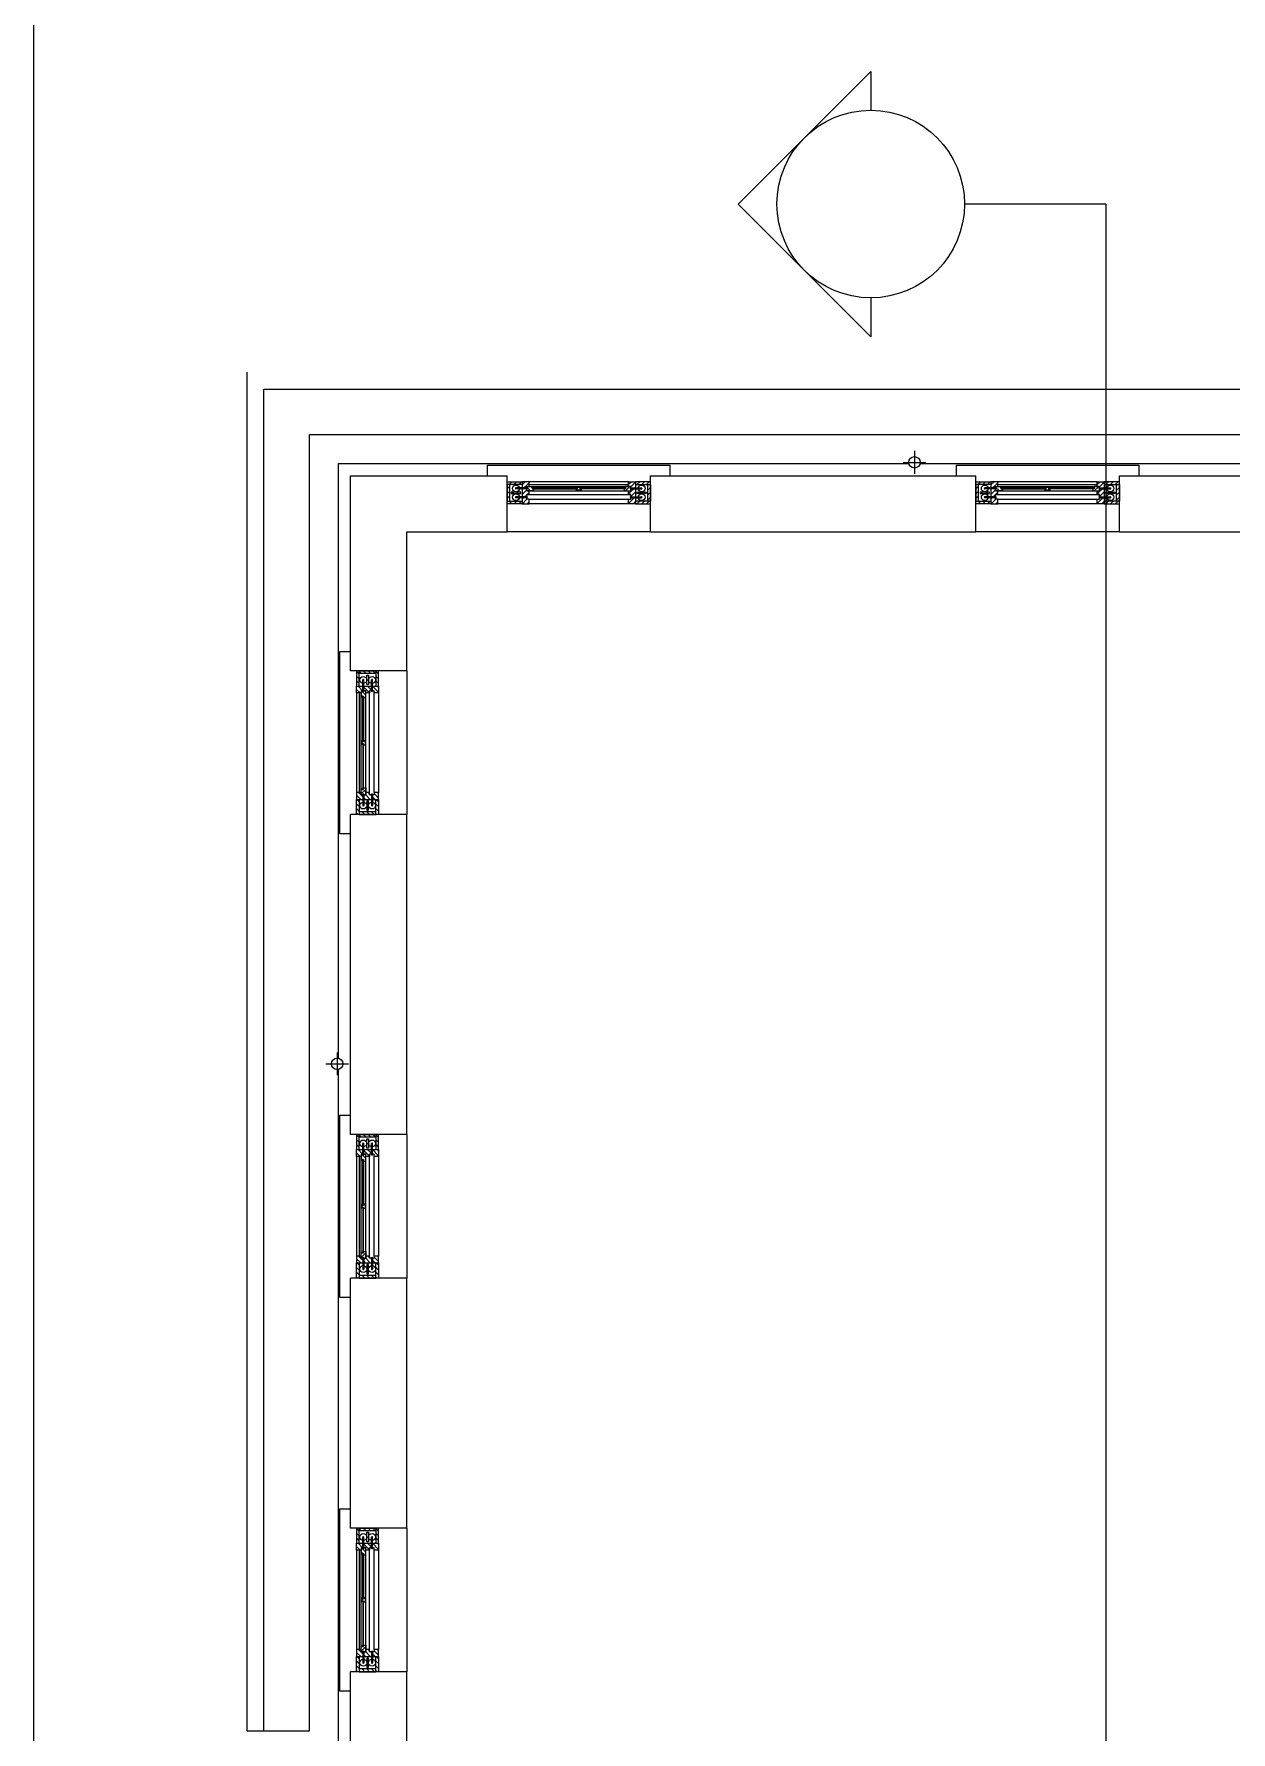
# Model space of a CAD drawing. Extents: x 257532 to 291172, y -129942 to -106182.
# Drawn here: x 283295 to 284772, y -111107 to -109012 of the extents above; entities that cross this region are included whole.
import ezdxf

# ---------------------------------------------------------------- set-up
doc = ezdxf.new("R2010")
doc.units = 0
doc.header["$LTSCALE"] = 50
doc.header["$MEASUREMENT"] = 0
doc.layers.get('0').update_dxf_attribs({"linetype": 'CONTINUOUS'})
doc.layers.add('h', color=5, linetype='CONTINUOUS')
pattern_1 = [(135, (250566.7734, -284646.44), (-3.928862, -3.928862), [])]
pattern_2 = [(135, (250566.7734, -285293.94), (-3.928862, -3.928862), [])]
pattern_3 = [(135, (250566.7734, -285280.19), (-3.928862, -3.928862), [])]
pattern_4 = [(45, (247684.7005, -242910.6965), (-3.928862, 3.928862), [])]
pattern_5 = [(45, (247698.4505, -242910.6965), (-3.928862, 3.928862), [])]
pattern_6 = [(45, (248455.9505, -242910.6965), (-3.928862, 3.928862), [])]
pattern_7 = [(45, (248469.7005, -242910.6965), (-3.928862, 3.928862), [])]
pattern_8 = [(135, (250566.7734, -283883.94), (-3.928862, -3.928862), [])]
pattern_9 = [(135, (250566.7734, -283870.19), (-3.928862, -3.928862), [])]
pattern_10 = [(135, (250566.7734, -284632.69), (-3.928862, -3.928862), [])]

# ---------------------------------------------------------------- blocks, each defined once
blk = doc.blocks.new('aera')
at = {"layer": 'h'}
h = blk.add_hatch(dxfattribs=at)
h.set_pattern_fill('ANSI31', color=256, scale=1.75, angle=360, style=0)
h.set_pattern_definition([(45, (247684.7005, -242914.7733), (-3.928862, 3.928862), [])])
h.paths.add_polyline_path([(269487.4, -261558.8), (269487.4, -261563.3), (269462.4, -261563.3), (269462.4, -261558.8)])
h = blk.add_hatch(dxfattribs=at)
h.set_pattern_fill('ANSI31', color=256, scale=1.75, angle=360, style=0)
h.set_pattern_definition(pattern_4)
h.paths.add_polyline_path([(269466.9, -261563.3), (269462.4, -261563.3), (269462.4, -261590.5), (269466.9, -261590.5)])
h = blk.add_hatch(dxfattribs=at)
h.set_pattern_fill('ANSI31', color=256, scale=1.75, angle=360, style=0)
h.set_pattern_definition([(45, (302904.182, -277986.8), (-3.92886205, 3.92886205), [])])
h.paths.add_polyline_path([(269494.9, -261566.5), (269498.6, -261566.5), (269498.6, -261558.8), (269494.9, -261558.8), (269487.4, -261558.8), (269487.4, -261595), (269498.6, -261595), (269498.6, -261587.5), (269494.9, -261587.5), (269494.9, -261580), (269498.6, -261580), (269498.6, -261574), (269494.9, -261574)])
h = blk.add_hatch(dxfattribs=at)
h.set_pattern_fill('ANSI31', color=256, scale=1.75, angle=270, style=0)
h.set_pattern_definition([(315, (287852.671, -239312.3856), (3.928862, 3.928862), [])])
h.paths.add_polyline_path([(269503.9, -261570.3), (269506.1, -261570.3), (269506.1, -261574), (269494.9, -261574), (269494.9, -261566.5), (269503.9, -261566.5), (269503.9, -261568.3), (269503.9, -261569)])
h = blk.add_hatch(dxfattribs=at)
h.set_pattern_fill('ANSI31', color=256, scale=1.75, angle=360, style=0)
h.set_pattern_definition([(225, (261998.604, -277717.9024), (3.928862, -3.928862), [])])
h.paths.add_polyline_path([(269578.2, -261567.8), (269582.7, -261567.8), (269584.2, -261568.4), (269584.2, -261569), (269582.5, -261569), (269582.5, -261570.3), (269584.2, -261570.3), (269584.2, -261572.8), (269576.7, -261572.8), (269576.7, -261570.3), (269578.5, -261570.3), (269578.5, -261569), (269576.7, -261569), (269576.7, -261568.4)])
h = blk.add_hatch(dxfattribs=at)
h.set_pattern_fill('ANSI31', color=256, scale=1.75, angle=270, style=0)
h.set_pattern_definition([(225, (251308.2963, -239312.3856), (-3.928862, 3.928862), [])])
h.paths.add_polyline_path([(269657.1, -261570.3), (269654.9, -261570.3), (269654.9, -261574), (269666.1, -261574), (269666.1, -261566.5), (269657.1, -261566.5), (269657.1, -261568.3), (269657.1, -261569)])
h = blk.add_hatch(dxfattribs=at)
h.set_pattern_fill('ANSI31', color=256, scale=1.75, angle=360, style=0)
h.set_pattern_definition([(45, (302850.432, -277986.8), (-3.92886205, 3.92886205), [])])
h.paths.add_polyline_path([(269666.1, -261566.5), (269662.4, -261566.5), (269662.4, -261558.8), (269666.1, -261558.8), (269673.6, -261558.8), (269673.6, -261595), (269662.4, -261595), (269662.4, -261587.5), (269666.1, -261587.5), (269666.1, -261580), (269662.4, -261580), (269662.4, -261574), (269666.1, -261574)])
h = blk.add_hatch(dxfattribs=at)
h.set_pattern_fill('ANSI31', color=256, scale=1.75, angle=360, style=0)
h.set_pattern_definition([(45, (247698.4505, -242914.7733), (-3.928862, 3.928862), [])])
h.paths.add_polyline_path([(269673.6, -261558.8), (269673.6, -261563.3), (269698.6, -261563.3), (269698.6, -261558.8)])
h = blk.add_hatch(dxfattribs=at)
h.set_pattern_fill('ANSI31', color=256, scale=1.75, angle=360, style=0)
h.set_pattern_definition(pattern_5)
h.paths.add_polyline_path([(269694.1, -261563.3), (269698.6, -261563.3), (269698.6, -261590.5), (269694.1, -261590.5)])
h = blk.add_hatch(dxfattribs=at)
h.set_pattern_fill('ANSI31', color=256, scale=1.75, angle=360, style=0)
h.set_pattern_definition([(45, (248455.9505, -242914.7733), (-3.928862, 3.928862), [])])
h.paths.add_polyline_path([(270258.6, -261558.8), (270258.6, -261563.3), (270233.6, -261563.3), (270233.6, -261558.8)])
h = blk.add_hatch(dxfattribs=at)
h.set_pattern_fill('ANSI31', color=256, scale=1.75, angle=360, style=0)
h.set_pattern_definition(pattern_6)
h.paths.add_polyline_path([(270238.1, -261563.3), (270233.6, -261563.3), (270233.6, -261590.5), (270238.1, -261590.5)])
h = blk.add_hatch(dxfattribs=at)
h.set_pattern_fill('ANSI31', color=256, scale=1.75, angle=360, style=0)
h.set_pattern_definition([(45, (303675.432, -277986.8), (-3.92886205, 3.92886205), [])])
h.paths.add_polyline_path([(270266.1, -261566.5), (270269.9, -261566.5), (270269.9, -261558.8), (270266.1, -261558.8), (270258.6, -261558.8), (270258.6, -261595), (270269.9, -261595), (270269.9, -261587.5), (270266.1, -261587.5), (270266.1, -261580), (270269.9, -261580), (270269.9, -261574), (270266.1, -261574)])
h = blk.add_hatch(dxfattribs=at)
h.set_pattern_fill('ANSI31', color=256, scale=1.75, angle=270, style=0)
h.set_pattern_definition([(315, (288623.921, -239312.3856), (3.928862, 3.928862), [])])
h.paths.add_polyline_path([(270275.1, -261570.3), (270277.4, -261570.3), (270277.4, -261574), (270266.1, -261574), (270266.1, -261566.5), (270275.1, -261566.5), (270275.1, -261568.3), (270275.1, -261569)])
h = blk.add_hatch(dxfattribs=at)
h.set_pattern_fill('ANSI31', color=256, scale=1.75, angle=360, style=0)
h.set_pattern_definition([(225, (262769.854, -277717.9024), (3.928862, -3.928862), [])])
h.paths.add_polyline_path([(270349.5, -261567.8), (270354, -261567.8), (270355.5, -261568.4), (270355.5, -261569), (270353.7, -261569), (270353.7, -261570.3), (270355.5, -261570.3), (270355.5, -261572.8), (270348, -261572.8), (270348, -261570.3), (270349.7, -261570.3), (270349.7, -261569), (270348, -261569), (270348, -261568.4)])
h = blk.add_hatch(dxfattribs=at)
h.set_pattern_fill('ANSI31', color=256, scale=1.75, angle=270, style=0)
h.set_pattern_definition([(225, (252079.5463, -239312.3856), (-3.928862, 3.928862), [])])
h.paths.add_polyline_path([(270428.4, -261570.3), (270426.1, -261570.3), (270426.1, -261574), (270437.4, -261574), (270437.4, -261566.5), (270428.4, -261566.5), (270428.4, -261568.3), (270428.4, -261569)])
h = blk.add_hatch(dxfattribs=at)
h.set_pattern_fill('ANSI31', color=256, scale=1.75, angle=360, style=0)
h.set_pattern_definition([(45, (303621.682, -277986.8), (-3.92886205, 3.92886205), [])])
h.paths.add_polyline_path([(270437.4, -261566.5), (270433.6, -261566.5), (270433.6, -261558.8), (270437.4, -261558.8), (270444.9, -261558.8), (270444.9, -261595), (270433.6, -261595), (270433.6, -261587.5), (270437.4, -261587.5), (270437.4, -261580), (270433.6, -261580), (270433.6, -261574), (270437.4, -261574)])
h = blk.add_hatch(dxfattribs=at)
h.set_pattern_fill('ANSI31', color=256, scale=1.75, angle=360, style=0)
h.set_pattern_definition([(45, (248469.7005, -242914.7733), (-3.928862, 3.928862), [])])
h.paths.add_polyline_path([(270444.9, -261558.8), (270444.9, -261563.3), (270469.9, -261563.3), (270469.9, -261558.8)])
h = blk.add_hatch(dxfattribs=at)
h.set_pattern_fill('ANSI31', color=256, scale=1.75, angle=360, style=0)
h.set_pattern_definition(pattern_7)
h.paths.add_polyline_path([(270465.4, -261563.3), (270469.9, -261563.3), (270469.9, -261590.5), (270465.4, -261590.5)])
h = blk.add_hatch(dxfattribs=at)
h.set_pattern_fill('ANSI31', color=256, scale=1.75, angle=360, style=0)
h.set_pattern_definition([(45, (247684.7005, -242946.5233), (-3.928862, 3.928862), [])])
h.paths.add_polyline_path([(269487.4, -261590.5), (269487.4, -261595), (269462.4, -261595), (269462.4, -261590.5)])
h = blk.add_hatch(dxfattribs=at)
h.set_pattern_fill('ANSI31', color=256, scale=1.75, angle=360, style=0)
h.set_pattern_definition(pattern_4)
h.paths.add_polyline_path([(269469.4, -261575.8), (269469.4, -261578.3), (269484.9, -261578.3), (269484.9, -261575.8)])
h = blk.add_hatch(dxfattribs=at)
h.set_pattern_fill('ANSI31', color=256, scale=1.75, angle=360, style=0)
h.set_pattern_definition([(45, (247698.4505, -242946.5233), (-3.928862, 3.928862), [])])
h.paths.add_polyline_path([(269673.6, -261590.5), (269673.6, -261595), (269698.6, -261595), (269698.6, -261590.5)])
h = blk.add_hatch(dxfattribs=at)
h.set_pattern_fill('ANSI31', color=256, scale=1.75, angle=360, style=0)
h.set_pattern_definition(pattern_5)
h.paths.add_polyline_path([(269691.6, -261575.8), (269691.6, -261578.3), (269676.1, -261578.3), (269676.1, -261575.8)])
h = blk.add_hatch(dxfattribs=at)
h.set_pattern_fill('ANSI31', color=256, scale=1.75, angle=360, style=0)
h.set_pattern_definition([(45, (248455.9505, -242946.5233), (-3.928862, 3.928862), [])])
h.paths.add_polyline_path([(270258.6, -261590.5), (270258.6, -261595), (270233.6, -261595), (270233.6, -261590.5)])
h = blk.add_hatch(dxfattribs=at)
h.set_pattern_fill('ANSI31', color=256, scale=1.75, angle=360, style=0)
h.set_pattern_definition(pattern_6)
h.paths.add_polyline_path([(270240.6, -261575.8), (270240.6, -261578.3), (270256.1, -261578.3), (270256.1, -261575.8)])
h = blk.add_hatch(dxfattribs=at)
h.set_pattern_fill('ANSI31', color=256, scale=1.75, angle=360, style=0)
h.set_pattern_definition([(45, (248469.7005, -242946.5233), (-3.928862, 3.928862), [])])
h.paths.add_polyline_path([(270444.9, -261590.5), (270444.9, -261595), (270469.9, -261595), (270469.9, -261590.5)])
h = blk.add_hatch(dxfattribs=at)
h.set_pattern_fill('ANSI31', color=256, scale=1.75, angle=360, style=0)
h.set_pattern_definition(pattern_7)
h.paths.add_polyline_path([(270462.9, -261575.8), (270462.9, -261578.3), (270447.4, -261578.3), (270447.4, -261575.8)])
h = blk.add_hatch(dxfattribs=at)
h.set_pattern_fill('ANSI31', color=256, scale=1.75, angle=450, style=0)
h.set_pattern_definition([(135, (250570.85, -283870.19), (-3.928862, -3.928862), [])])
h.paths.add_polyline_path([(269214.9, -261895), (269219.4, -261895), (269219.4, -261870), (269214.9, -261870)])
h = blk.add_hatch(dxfattribs=at)
h.set_pattern_fill('ANSI31', color=256, scale=1.75, angle=450, style=0)
h.set_pattern_definition(pattern_9)
h.paths.add_polyline_path([(269219.4, -261874.5), (269219.4, -261870), (269246.6, -261870), (269246.6, -261874.5)])
h = blk.add_hatch(dxfattribs=at)
h.set_pattern_fill('ANSI31', color=256, scale=1.75, angle=450, style=0)
h.set_pattern_definition(pattern_9)
h.paths.add_polyline_path([(269231.9, -261877), (269234.4, -261877), (269234.4, -261892.5), (269231.9, -261892.5)])
h = blk.add_hatch(dxfattribs=at)
h.set_pattern_fill('ANSI31', color=256, scale=1.75, angle=450, style=0)
h.set_pattern_definition([(135, (250602.6, -283870.19), (-3.928862, -3.928862), [])])
h.paths.add_polyline_path([(269246.6, -261895), (269251.1, -261895), (269251.1, -261870), (269246.6, -261870)])
h = blk.add_hatch(dxfattribs=at)
h.set_pattern_fill('ANSI31', color=256, scale=1.75, angle=450, style=0)
h.set_pattern_definition([(135, (285642.877, -228718.208), (-3.92886205, -3.92886205), [])])
h.paths.add_polyline_path([(269222.6, -261902.5), (269222.6, -261906.3), (269214.9, -261906.3), (269214.9, -261902.5), (269214.9, -261895), (269251.1, -261895), (269251.1, -261906.3), (269243.6, -261906.3), (269243.6, -261902.5), (269236.1, -261902.5), (269236.1, -261906.3), (269230.1, -261906.3), (269230.1, -261902.5)])
h = blk.add_hatch(dxfattribs=at)
h.set_pattern_fill('ANSI31', color=256, scale=1.75, angle=360, style=0)
h.set_pattern_definition([(315, (246968.4625, -280260.344), (-3.928862, -3.928862), [])])
h.paths.add_polyline_path([(269226.4, -261911.5), (269226.4, -261913.8), (269230.1, -261913.8), (269230.1, -261902.5), (269222.6, -261902.5), (269222.6, -261911.5), (269224.4, -261911.5), (269225.1, -261911.5)])
h = blk.add_hatch(dxfattribs=at)
h.set_pattern_fill('ANSI31', color=256, scale=1.75, angle=450, style=0)
h.set_pattern_definition([(315, (285373.9793, -269570.0365), (3.928862, 3.928862), [])])
h.paths.add_polyline_path([(269223.9, -261990.4), (269223.9, -261985.9), (269224.5, -261984.4), (269225.1, -261984.4), (269225.1, -261986.2), (269226.4, -261986.2), (269226.4, -261984.4), (269228.9, -261984.4), (269228.9, -261991.9), (269226.4, -261991.9), (269226.4, -261990.2), (269225.1, -261990.2), (269225.1, -261991.9), (269224.5, -261991.9)])
h = blk.add_hatch(dxfattribs=at)
h.set_pattern_fill('ANSI31', color=256, scale=1.75, angle=450, style=0)
h.set_pattern_definition([(135, (285642.877, -228664.458), (-3.92886205, -3.92886205), [])])
h.paths.add_polyline_path([(269222.6, -262073.8), (269222.6, -262070), (269214.9, -262070), (269214.9, -262073.8), (269214.9, -262081.3), (269251.1, -262081.3), (269251.1, -262070), (269243.6, -262070), (269243.6, -262073.8), (269236.1, -262073.8), (269236.1, -262070), (269230.1, -262070), (269230.1, -262073.8)])
h = blk.add_hatch(dxfattribs=at)
h.set_pattern_fill('ANSI31', color=256, scale=1.75, angle=360, style=0)
h.set_pattern_definition([(45, (246968.4625, -243715.9694), (-3.928862, 3.928862), [])])
h.paths.add_polyline_path([(269226.4, -262064.8), (269226.4, -262062.5), (269230.1, -262062.5), (269230.1, -262073.8), (269222.6, -262073.8), (269222.6, -262064.8), (269224.4, -262064.8), (269225.1, -262064.8)])
h = blk.add_hatch(dxfattribs=at)
h.set_pattern_fill('ANSI31', color=256, scale=1.75, angle=450, style=0)
h.set_pattern_definition([(135, (250570.85, -283883.94), (-3.928862, -3.928862), [])])
h.paths.add_polyline_path([(269214.9, -262081.3), (269219.4, -262081.3), (269219.4, -262106.3), (269214.9, -262106.3)])
h = blk.add_hatch(dxfattribs=at)
h.set_pattern_fill('ANSI31', color=256, scale=1.75, angle=450, style=0)
h.set_pattern_definition(pattern_8)
h.paths.add_polyline_path([(269219.4, -262101.8), (269219.4, -262106.3), (269246.6, -262106.3), (269246.6, -262101.8)])
h = blk.add_hatch(dxfattribs=at)
h.set_pattern_fill('ANSI31', color=256, scale=1.75, angle=450, style=0)
h.set_pattern_definition(pattern_8)
h.paths.add_polyline_path([(269231.9, -262099.3), (269234.4, -262099.3), (269234.4, -262083.8), (269231.9, -262083.8)])
h = blk.add_hatch(dxfattribs=at)
h.set_pattern_fill('ANSI31', color=256, scale=1.75, angle=450, style=0)
h.set_pattern_definition([(135, (250602.6, -283883.94), (-3.928862, -3.928862), [])])
h.paths.add_polyline_path([(269246.6, -262081.3), (269251.1, -262081.3), (269251.1, -262106.3), (269246.6, -262106.3)])
h = blk.add_hatch(dxfattribs=at)
h.set_pattern_fill('ANSI31', color=256, scale=1.75, angle=450, style=0)
h.set_pattern_definition([(135, (250570.85, -284632.69), (-3.928862, -3.928862), [])])
h.paths.add_polyline_path([(269214.9, -262657.5), (269219.4, -262657.5), (269219.4, -262632.5), (269214.9, -262632.5)])
h = blk.add_hatch(dxfattribs=at)
h.set_pattern_fill('ANSI31', color=256, scale=1.75, angle=450, style=0)
h.set_pattern_definition(pattern_10)
h.paths.add_polyline_path([(269219.4, -262637), (269219.4, -262632.5), (269246.6, -262632.5), (269246.6, -262637)])
h = blk.add_hatch(dxfattribs=at)
h.set_pattern_fill('ANSI31', color=256, scale=1.75, angle=450, style=0)
h.set_pattern_definition([(135, (250602.6, -284632.69), (-3.928862, -3.928862), [])])
h.paths.add_polyline_path([(269246.6, -262657.5), (269251.1, -262657.5), (269251.1, -262632.5), (269246.6, -262632.5)])
h = blk.add_hatch(dxfattribs=at)
h.set_pattern_fill('ANSI31', color=256, scale=1.75, angle=450, style=0)
h.set_pattern_definition([(135, (285642.877, -229480.708), (-3.92886205, -3.92886205), [])])
h.paths.add_polyline_path([(269222.6, -262665), (269222.6, -262668.8), (269214.9, -262668.8), (269214.9, -262665), (269214.9, -262657.5), (269251.1, -262657.5), (269251.1, -262668.8), (269243.6, -262668.8), (269243.6, -262665), (269236.1, -262665), (269236.1, -262668.8), (269230.1, -262668.8), (269230.1, -262665)])
h = blk.add_hatch(dxfattribs=at)
h.set_pattern_fill('ANSI31', color=256, scale=1.75, angle=450, style=0)
h.set_pattern_definition(pattern_10)
h.paths.add_polyline_path([(269231.9, -262639.5), (269234.4, -262639.5), (269234.4, -262655), (269231.9, -262655)])
h = blk.add_hatch(dxfattribs=at)
h.set_pattern_fill('ANSI31', color=256, scale=1.75, angle=360, style=0)
h.set_pattern_definition([(315, (246968.4625, -281022.844), (-3.928862, -3.928862), [])])
h.paths.add_polyline_path([(269226.4, -262674), (269226.4, -262676.3), (269230.1, -262676.3), (269230.1, -262665), (269222.6, -262665), (269222.6, -262674), (269224.4, -262674), (269225.1, -262674)])
h = blk.add_hatch(dxfattribs=at)
h.set_pattern_fill('ANSI31', color=256, scale=1.75, angle=450, style=0)
h.set_pattern_definition([(315, (285373.9793, -270332.5365), (3.928862, 3.928862), [])])
h.paths.add_polyline_path([(269223.9, -262752.9), (269223.9, -262748.4), (269224.5, -262746.9), (269225.1, -262746.9), (269225.1, -262748.7), (269226.4, -262748.7), (269226.4, -262746.9), (269228.9, -262746.9), (269228.9, -262754.4), (269226.4, -262754.4), (269226.4, -262752.7), (269225.1, -262752.7), (269225.1, -262754.4), (269224.5, -262754.4)])
h = blk.add_hatch(dxfattribs=at)
h.set_pattern_fill('ANSI31', color=256, scale=1.75, angle=450, style=0)
h.set_pattern_definition([(315, (285373.9793, -270332.5365), (3.928862, 3.928862), [])])
h.paths.add_polyline_path([(269223.9, -262752.9), (269223.9, -262748.4), (269224.5, -262746.9), (269225.1, -262746.9), (269225.1, -262748.7), (269226.4, -262748.7), (269226.4, -262746.9), (269228.9, -262746.9), (269228.9, -262754.4), (269226.4, -262754.4), (269226.4, -262752.7), (269225.1, -262752.7), (269225.1, -262754.4), (269224.5, -262754.4)])
h = blk.add_hatch(dxfattribs=at)
h.set_pattern_fill('ANSI31', color=256, scale=1.75, angle=360, style=0)
h.set_pattern_definition([(45, (246968.4625, -244478.4694), (-3.928862, 3.928862), [])])
h.paths.add_polyline_path([(269226.4, -262827.3), (269226.4, -262825), (269230.1, -262825), (269230.1, -262836.3), (269222.6, -262836.3), (269222.6, -262827.3), (269224.4, -262827.3), (269225.1, -262827.3)])
h = blk.add_hatch(dxfattribs=at)
h.set_pattern_fill('ANSI31', color=256, scale=1.75, angle=450, style=0)
h.set_pattern_definition([(135, (285642.877, -229426.958), (-3.92886205, -3.92886205), [])])
h.paths.add_polyline_path([(269222.6, -262836.3), (269222.6, -262832.5), (269214.9, -262832.5), (269214.9, -262836.3), (269214.9, -262843.8), (269251.1, -262843.8), (269251.1, -262832.5), (269243.6, -262832.5), (269243.6, -262836.3), (269236.1, -262836.3), (269236.1, -262832.5), (269230.1, -262832.5), (269230.1, -262836.3)])
h = blk.add_hatch(dxfattribs=at)
h.set_pattern_fill('ANSI31', color=256, scale=1.75, angle=450, style=0)
h.set_pattern_definition([(135, (250570.85, -284646.44), (-3.928862, -3.928862), [])])
h.paths.add_polyline_path([(269214.9, -262843.8), (269219.4, -262843.8), (269219.4, -262868.8), (269214.9, -262868.8)])
h = blk.add_hatch(dxfattribs=at)
h.set_pattern_fill('ANSI31', color=256, scale=1.75, angle=450, style=0)
h.set_pattern_definition(pattern_1)
h.paths.add_polyline_path([(269231.9, -262861.8), (269234.4, -262861.8), (269234.4, -262846.3), (269231.9, -262846.3)])
h = blk.add_hatch(dxfattribs=at)
h.set_pattern_fill('ANSI31', color=256, scale=1.75, angle=450, style=0)
h.set_pattern_definition([(135, (250602.6, -284646.44), (-3.928862, -3.928862), [])])
h.paths.add_polyline_path([(269246.6, -262843.8), (269251.1, -262843.8), (269251.1, -262868.8), (269246.6, -262868.8)])
h = blk.add_hatch(dxfattribs=at)
h.set_pattern_fill('ANSI31', color=256, scale=1.75, angle=450, style=0)
h.set_pattern_definition(pattern_1)
h.paths.add_polyline_path([(269219.4, -262864.3), (269219.4, -262868.8), (269246.6, -262868.8), (269246.6, -262864.3)])
h = blk.add_hatch(dxfattribs=at)
h.set_pattern_fill('ANSI31', color=256, scale=1.75, angle=450, style=0)
h.set_pattern_definition([(135, (250570.85, -285280.19), (-3.928862, -3.928862), [])])
h.paths.add_polyline_path([(269214.9, -263305), (269219.4, -263305), (269219.4, -263280), (269214.9, -263280)])
h = blk.add_hatch(dxfattribs=at)
h.set_pattern_fill('ANSI31', color=256, scale=1.75, angle=450, style=0)
h.set_pattern_definition([(135, (285642.877, -230128.208), (-3.92886205, -3.92886205), [])])
h.paths.add_polyline_path([(269222.6, -263312.5), (269222.6, -263316.3), (269214.9, -263316.3), (269214.9, -263312.5), (269214.9, -263305), (269251.1, -263305), (269251.1, -263316.3), (269243.6, -263316.3), (269243.6, -263312.5), (269236.1, -263312.5), (269236.1, -263316.3), (269230.1, -263316.3), (269230.1, -263312.5)])
h = blk.add_hatch(dxfattribs=at)
h.set_pattern_fill('ANSI31', color=256, scale=1.75, angle=450, style=0)
h.set_pattern_definition(pattern_3)
h.paths.add_polyline_path([(269219.4, -263284.5), (269219.4, -263280), (269246.6, -263280), (269246.6, -263284.5)])
h = blk.add_hatch(dxfattribs=at)
h.set_pattern_fill('ANSI31', color=256, scale=1.75, angle=450, style=0)
h.set_pattern_definition(pattern_3)
h.paths.add_polyline_path([(269231.9, -263287), (269234.4, -263287), (269234.4, -263302.5), (269231.9, -263302.5)])
h = blk.add_hatch(dxfattribs=at)
h.set_pattern_fill('ANSI31', color=256, scale=1.75, angle=450, style=0)
h.set_pattern_definition([(135, (250602.6, -285280.19), (-3.928862, -3.928862), [])])
h.paths.add_polyline_path([(269246.6, -263305), (269251.1, -263305), (269251.1, -263280), (269246.6, -263280)])
h = blk.add_hatch(dxfattribs=at)
h.set_pattern_fill('ANSI31', color=256, scale=1.75, angle=360, style=0)
h.set_pattern_definition([(315, (246968.4625, -281670.344), (-3.928862, -3.928862), [])])
h.paths.add_polyline_path([(269226.4, -263321.5), (269226.4, -263323.8), (269230.1, -263323.8), (269230.1, -263312.5), (269222.6, -263312.5), (269222.6, -263321.5), (269224.4, -263321.5), (269225.1, -263321.5)])
h = blk.add_hatch(dxfattribs=at)
h.set_pattern_fill('ANSI31', color=256, scale=1.75, angle=450, style=0)
h.set_pattern_definition([(315, (285373.9793, -270980.0365), (3.928862, 3.928862), [])])
h.paths.add_polyline_path([(269223.9, -263400.4), (269223.9, -263395.9), (269224.5, -263394.4), (269225.1, -263394.4), (269225.1, -263396.2), (269226.4, -263396.2), (269226.4, -263394.4), (269228.9, -263394.4), (269228.9, -263401.9), (269226.4, -263401.9), (269226.4, -263400.2), (269225.1, -263400.2), (269225.1, -263401.9), (269224.5, -263401.9)])
h = blk.add_hatch(dxfattribs=at)
h.set_pattern_fill('ANSI31', color=256, scale=1.75, angle=360, style=0)
h.set_pattern_definition([(45, (246968.4625, -245125.9694), (-3.928862, 3.928862), [])])
h.paths.add_polyline_path([(269226.4, -263474.8), (269226.4, -263472.5), (269230.1, -263472.5), (269230.1, -263483.8), (269222.6, -263483.8), (269222.6, -263474.8), (269224.4, -263474.8), (269225.1, -263474.8)])
h = blk.add_hatch(dxfattribs=at)
h.set_pattern_fill('ANSI31', color=256, scale=1.75, angle=450, style=0)
h.set_pattern_definition([(135, (285642.877, -230074.458), (-3.92886205, -3.92886205), [])])
h.paths.add_polyline_path([(269222.6, -263483.8), (269222.6, -263480), (269214.9, -263480), (269214.9, -263483.8), (269214.9, -263491.3), (269251.1, -263491.3), (269251.1, -263480), (269243.6, -263480), (269243.6, -263483.8), (269236.1, -263483.8), (269236.1, -263480), (269230.1, -263480), (269230.1, -263483.8)])
h = blk.add_hatch(dxfattribs=at)
h.set_pattern_fill('ANSI31', color=256, scale=1.75, angle=450, style=0)
h.set_pattern_definition([(135, (250570.85, -285293.94), (-3.928862, -3.928862), [])])
h.paths.add_polyline_path([(269214.9, -263491.3), (269219.4, -263491.3), (269219.4, -263516.3), (269214.9, -263516.3)])
h = blk.add_hatch(dxfattribs=at)
h.set_pattern_fill('ANSI31', color=256, scale=1.75, angle=450, style=0)
h.set_pattern_definition(pattern_2)
h.paths.add_polyline_path([(269231.9, -263509.3), (269234.4, -263509.3), (269234.4, -263493.8), (269231.9, -263493.8)])
h = blk.add_hatch(dxfattribs=at)
h.set_pattern_fill('ANSI31', color=256, scale=1.75, angle=450, style=0)
h.set_pattern_definition([(135, (250602.6, -285293.94), (-3.928862, -3.928862), [])])
h.paths.add_polyline_path([(269246.6, -263491.3), (269251.1, -263491.3), (269251.1, -263516.3), (269246.6, -263516.3)])
h = blk.add_hatch(dxfattribs=at)
h.set_pattern_fill('ANSI31', color=256, scale=1.75, angle=450, style=0)
h.set_pattern_definition(pattern_2)
h.paths.add_polyline_path([(269219.4, -263511.8), (269219.4, -263516.3), (269246.6, -263516.3), (269246.6, -263511.8)])
for p, q in [((269034.9, -263613.8), (269034.9, -261378.8)), ((269062.4, -263613.8), (269062.4, -261406.3)), ((269062.4, -261406.3), (274189.9, -261406.3)), ((269137.4, -263613.8), (269137.4, -261481.3)), ((269137.4, -261481.3), (274162.4, -261481.3)), ((270132.7, -261508.2), (270132.7, -261545.7)), ((270113.9, -261526.9), (270151.4, -261526.9)), ((269462.4, -261641.3), (269462.4, -261548.8)), ((269494.9, -261569), (269477.1, -261569)), ((269494.9, -261570.5), (269477.1, -261570.5)), ((269494.9, -261574), (269666.1, -261574)), ((269662.4, -261558.8), (269498.6, -261558.8)), ((269498.6, -261563.5), (269662.4, -261563.5)), ((269503.9, -261566.5), (269662.4, -261566.5)), ((269666.1, -261569), (269683.9, -261569)), ((269666.1, -261570.5), (269683.9, -261570.5)), ((269698.6, -261641.3), (269698.6, -261548.8)), ((270233.6, -261641.3), (270233.6, -261548.8)), ((270266.1, -261569), (270248.4, -261569)), ((270266.1, -261570.5), (270248.4, -261570.5)), ((270266.1, -261574), (270437.4, -261574)), ((270433.6, -261558.8), (270269.9, -261558.8)), ((270269.9, -261563.5), (270433.6, -261563.5)), ((270275.1, -261566.5), (270433.6, -261566.5)), ((270437.4, -261569), (270455.1, -261569)), ((270437.4, -261570.5), (270455.1, -261570.5)), ((270469.9, -261641.3), (270469.9, -261548.8)), ((269494.9, -261583.5), (269477.1, -261583.5)), ((269494.9, -261585), (269477.1, -261585)), ((269494.9, -261580), (269666.1, -261580)), ((269498.6, -261587.5), (269664.4, -261587.5)), ((269662.4, -261595), (269498.6, -261595)), ((269666.1, -261583.5), (269683.9, -261583.5)), ((269666.1, -261585), (269683.9, -261585)), ((269698.6, -261588.9), (269698.6, -261590.5)), ((270266.1, -261583.5), (270248.4, -261583.5)), ((270266.1, -261585), (270248.4, -261585)), ((270266.1, -261580), (270437.4, -261580)), ((270269.9, -261587.5), (270435.6, -261587.5)), ((270433.6, -261595), (270269.9, -261595)), ((270437.4, -261583.5), (270455.1, -261583.5)), ((270437.4, -261585), (270455.1, -261585)), ((270469.9, -261588.9), (270469.9, -261590.5)), ((269698.6, -261641.3), (269462.4, -261641.3)), ((270469.9, -261641.3), (270233.6, -261641.3)), ((269297.4, -261870), (269204.9, -261870)), ((269244.9, -261870), (269246.6, -261870)), ((269297.4, -261870), (269297.4, -262106.3)), ((269214.9, -261906.3), (269214.9, -262070)), ((269219.6, -262070), (269219.6, -261906.3)), ((269222.6, -262064.8), (269222.6, -261906.3)), ((269225.1, -261902.5), (269225.1, -261884.8)), ((269226.6, -261902.5), (269226.6, -261884.8)), ((269230.1, -262073.8), (269230.1, -261902.5)), ((269236.1, -262073.8), (269236.1, -261902.5)), ((269239.6, -261902.5), (269239.6, -261884.8)), ((269241.1, -261902.5), (269241.1, -261884.8)), ((269243.6, -262070), (269243.6, -261904.3)), ((269251.1, -261906.3), (269251.1, -262070)), ((269225.1, -262073.8), (269225.1, -262091.5)), ((269226.6, -262073.8), (269226.6, -262091.5)), ((269239.6, -262073.8), (269239.6, -262091.5)), ((269241.1, -262073.8), (269241.1, -262091.5)), ((269297.4, -262106.3), (269204.9, -262106.3)), ((269164.2, -262516.3), (269201.7, -262516.3)), ((269183, -262497.5), (269183, -262535)), ((269297.4, -262632.5), (269204.9, -262632.5)), ((269244.9, -262632.5), (269246.6, -262632.5)), ((269297.4, -262632.5), (269297.4, -262868.8)), ((269225.1, -262665), (269225.1, -262647.3)), ((269226.6, -262665), (269226.6, -262647.3)), ((269239.6, -262665), (269239.6, -262647.3)), ((269241.1, -262665), (269241.1, -262647.3)), ((269214.9, -262668.8), (269214.9, -262832.5)), ((269219.6, -262832.5), (269219.6, -262668.8)), ((269222.6, -262827.3), (269222.6, -262668.8)), ((269230.1, -262836.3), (269230.1, -262665)), ((269236.1, -262836.3), (269236.1, -262665)), ((269243.6, -262832.5), (269243.6, -262666.8)), ((269251.1, -262668.8), (269251.1, -262832.5)), ((269225.1, -262836.3), (269225.1, -262854)), ((269226.6, -262836.3), (269226.6, -262854)), ((269239.6, -262836.3), (269239.6, -262854)), ((269241.1, -262836.3), (269241.1, -262854)), ((269297.4, -262868.8), (269204.9, -262868.8)), ((269297.4, -263280), (269204.9, -263280)), ((269225.1, -263312.5), (269225.1, -263294.8)), ((269226.6, -263312.5), (269226.6, -263294.8)), ((269239.6, -263312.5), (269239.6, -263294.8)), ((269241.1, -263312.5), (269241.1, -263294.8)), ((269244.9, -263280), (269246.6, -263280)), ((269297.4, -263280), (269297.4, -263516.3)), ((269214.9, -263316.3), (269214.9, -263480)), ((269219.6, -263480), (269219.6, -263316.3)), ((269222.6, -263474.8), (269222.6, -263316.3)), ((269230.1, -263483.8), (269230.1, -263312.5)), ((269236.1, -263483.8), (269236.1, -263312.5)), ((269243.6, -263480), (269243.6, -263314.3)), ((269251.1, -263316.3), (269251.1, -263480)), ((269225.1, -263483.8), (269225.1, -263501.5)), ((269226.6, -263483.8), (269226.6, -263501.5)), ((269239.6, -263483.8), (269239.6, -263501.5)), ((269241.1, -263483.8), (269241.1, -263501.5)), ((269297.4, -263516.3), (269204.9, -263516.3)), ((269204.9, -263838.8), (269204.9, -263516.3)), ((269034.9, -263613.8), (269137.4, -263613.8))]:
    blk.add_line(p, q, dxfattribs=at)
for points in [[(269184.9, -262507.1), (269184.9, -261528.8), (270123.5, -261528.8)], [(269430.5, -261548.8), (269430.5, -261531.3), (269730.5, -261531.3), (269730.5, -261548.8)], [(270141.8, -261528.8), (272328.5, -261528.8)], [(270201.7, -261548.8), (270201.7, -261531.3), (270501.7, -261531.3), (270501.7, -261548.8)], [(269204.9, -261870), (269204.9, -261548.8), (269462.4, -261548.8)], [(269494.9, -261566.5), (269498.6, -261566.5), (269498.6, -261558.8), (269494.9, -261558.8), (269487.4, -261558.8), (269487.4, -261595), (269498.6, -261595), (269498.6, -261587.5), (269494.9, -261587.5), (269494.9, -261580), (269498.6, -261580), (269498.6, -261574), (269494.9, -261574), (269494.9, -261566.5)], [(269494.9, -261571.3), (269494.9, -261574)], [(269494.9, -261571.3), (269494.9, -261574)], [(269578.2, -261567.8), (269582.7, -261567.8), (269584.2, -261568.4), (269584.2, -261569), (269582.5, -261569), (269582.5, -261570.3), (269584.2, -261570.3), (269584.2, -261572.8), (269576.7, -261572.8), (269576.7, -261570.3), (269578.5, -261570.3), (269578.5, -261569), (269576.7, -261569), (269576.7, -261568.4), (269578.2, -261567.8)], [(269666.1, -261566.5), (269662.4, -261566.5), (269662.4, -261558.8), (269666.1, -261558.8), (269673.6, -261558.8), (269673.6, -261595), (269662.4, -261595), (269662.4, -261587.5), (269666.1, -261587.5), (269666.1, -261580), (269662.4, -261580), (269662.4, -261574), (269666.1, -261574), (269666.1, -261566.5)], [(269666.1, -261571.3), (269666.1, -261574)], [(269698.6, -261548.8), (270233.6, -261548.8)], [(270266.1, -261566.5), (270269.9, -261566.5), (270269.9, -261558.8), (270266.1, -261558.8), (270258.6, -261558.8), (270258.6, -261595), (270269.9, -261595), (270269.9, -261587.5), (270266.1, -261587.5), (270266.1, -261580), (270269.9, -261580), (270269.9, -261574), (270266.1, -261574), (270266.1, -261566.5)], [(270266.1, -261571.3), (270266.1, -261574)], [(270266.1, -261571.3), (270266.1, -261574)], [(270349.5, -261567.8), (270354, -261567.8), (270355.5, -261568.4), (270355.5, -261569), (270353.7, -261569), (270353.7, -261570.3), (270355.5, -261570.3), (270355.5, -261572.8), (270348, -261572.8), (270348, -261570.3), (270349.7, -261570.3), (270349.7, -261569), (270348, -261569), (270348, -261568.4), (270349.5, -261567.8)], [(270437.4, -261566.5), (270433.6, -261566.5), (270433.6, -261558.8), (270437.4, -261558.8), (270444.9, -261558.8), (270444.9, -261595), (270433.6, -261595), (270433.6, -261587.5), (270437.4, -261587.5), (270437.4, -261580), (270433.6, -261580), (270433.6, -261574), (270437.4, -261574), (270437.4, -261566.5)], [(270437.4, -261571.3), (270437.4, -261574)], [(270469.9, -261548.8), (271019.9, -261548.8)], [(269297.4, -261870), (269297.4, -261641.3), (269462.4, -261641.3)], [(269698.6, -261641.3), (270233.6, -261641.3)], [(270469.9, -261641.3), (271019.9, -261641.3)], [(269204.9, -262138.2), (269187.4, -262138.2), (269187.4, -261838.2), (269204.9, -261838.2)], [(269222.6, -261902.5), (269222.6, -261906.3), (269214.9, -261906.3), (269214.9, -261902.5), (269214.9, -261895), (269251.1, -261895), (269251.1, -261906.3), (269243.6, -261906.3), (269243.6, -261902.5), (269236.1, -261902.5), (269236.1, -261906.3), (269230.1, -261906.3), (269230.1, -261902.5), (269222.6, -261902.5)], [(269227.4, -261902.5), (269230.1, -261902.5)], [(269223.9, -261990.4), (269223.9, -261985.9), (269224.5, -261984.4), (269225.1, -261984.4), (269225.1, -261986.2), (269226.4, -261986.2), (269226.4, -261984.4), (269228.9, -261984.4), (269228.9, -261991.9), (269226.4, -261991.9), (269226.4, -261990.2), (269225.1, -261990.2), (269225.1, -261991.9), (269224.5, -261991.9), (269223.9, -261990.4)], [(269222.6, -262073.8), (269222.6, -262070), (269214.9, -262070), (269214.9, -262073.8), (269214.9, -262081.3), (269251.1, -262081.3), (269251.1, -262070), (269243.6, -262070), (269243.6, -262073.8), (269236.1, -262073.8), (269236.1, -262070), (269230.1, -262070), (269230.1, -262073.8), (269222.6, -262073.8)], [(269227.4, -262073.8), (269230.1, -262073.8)], [(269227.4, -262073.8), (269230.1, -262073.8)], [(269204.9, -262632.5), (269204.9, -262106.3)], [(269297.4, -262632.5), (269297.4, -262106.3)], [(269184.9, -263858.8), (269184.9, -262525.5)], [(269204.9, -262900.7), (269187.4, -262900.7), (269187.4, -262600.7), (269204.9, -262600.7)], [(269222.6, -262665), (269222.6, -262668.8), (269214.9, -262668.8), (269214.9, -262665), (269214.9, -262657.5), (269251.1, -262657.5), (269251.1, -262668.8), (269243.6, -262668.8), (269243.6, -262665), (269236.1, -262665), (269236.1, -262668.8), (269230.1, -262668.8), (269230.1, -262665), (269222.6, -262665)], [(269227.4, -262665), (269230.1, -262665)], [(269223.9, -262752.9), (269223.9, -262748.4), (269224.5, -262746.9), (269225.1, -262746.9), (269225.1, -262748.7), (269226.4, -262748.7), (269226.4, -262746.9), (269228.9, -262746.9), (269228.9, -262754.4), (269226.4, -262754.4), (269226.4, -262752.7), (269225.1, -262752.7), (269225.1, -262754.4), (269224.5, -262754.4), (269223.9, -262752.9)], [(269223.9, -262752.9), (269223.9, -262748.4), (269224.5, -262746.9), (269225.1, -262746.9), (269225.1, -262748.7), (269226.4, -262748.7), (269226.4, -262746.9), (269228.9, -262746.9), (269228.9, -262754.4), (269226.4, -262754.4), (269226.4, -262752.7), (269225.1, -262752.7), (269225.1, -262754.4), (269224.5, -262754.4), (269223.9, -262752.9)], [(269222.6, -262836.3), (269222.6, -262832.5), (269214.9, -262832.5), (269214.9, -262836.3), (269214.9, -262843.8), (269251.1, -262843.8), (269251.1, -262832.5), (269243.6, -262832.5), (269243.6, -262836.3), (269236.1, -262836.3), (269236.1, -262832.5), (269230.1, -262832.5), (269230.1, -262836.3), (269222.6, -262836.3)], [(269227.4, -262836.3), (269230.1, -262836.3)], [(269227.4, -262836.3), (269230.1, -262836.3)], [(269204.9, -263280), (269204.9, -262868.8)], [(269297.4, -263280), (269297.4, -262868.8)], [(269204.8, -263548.2), (269187.3, -263548.2), (269187.3, -263248.2), (269204.8, -263248.2)], [(269222.6, -263312.5), (269222.6, -263316.3), (269214.9, -263316.3), (269214.9, -263312.5), (269214.9, -263305), (269251.1, -263305), (269251.1, -263316.3), (269243.6, -263316.3), (269243.6, -263312.5), (269236.1, -263312.5), (269236.1, -263316.3), (269230.1, -263316.3), (269230.1, -263312.5), (269222.6, -263312.5)], [(269227.4, -263312.5), (269230.1, -263312.5)], [(269223.9, -263400.4), (269223.9, -263395.9), (269224.5, -263394.4), (269225.1, -263394.4), (269225.1, -263396.2), (269226.4, -263396.2), (269226.4, -263394.4), (269228.9, -263394.4), (269228.9, -263401.9), (269226.4, -263401.9), (269226.4, -263400.2), (269225.1, -263400.2), (269225.1, -263401.9), (269224.5, -263401.9), (269223.9, -263400.4)], [(269222.6, -263483.8), (269222.6, -263480), (269214.9, -263480), (269214.9, -263483.8), (269214.9, -263491.3), (269251.1, -263491.3), (269251.1, -263480), (269243.6, -263480), (269243.6, -263483.8), (269236.1, -263483.8), (269236.1, -263480), (269230.1, -263480), (269230.1, -263483.8), (269222.6, -263483.8)], [(269227.4, -263483.8), (269230.1, -263483.8)], [(269227.4, -263483.8), (269230.1, -263483.8)], [(269579.9, -263746.3), (269297.4, -263746.3), (269297.4, -263516.3)]]:
    blk.add_lwpolyline(points, dxfattribs=at)
for points in [[(269487.4, -261558.8), (269487.4, -261563.3), (269462.4, -261563.3), (269462.4, -261558.8)], [(269466.9, -261563.3), (269462.4, -261563.3), (269462.4, -261590.5), (269466.9, -261590.5)], [(269503.9, -261570.3), (269506.1, -261570.3), (269506.1, -261574), (269494.9, -261574), (269494.9, -261566.5), (269503.9, -261566.5), (269503.9, -261568.3), (269503.9, -261569)], [(269506.1, -261569), (269503.9, -261569), (269503.9, -261566.5)], [(269578.5, -261570.3), (269578.5, -261569), (269503.9, -261569), (269503.9, -261570.3)], [(269582.5, -261570.3), (269582.5, -261569), (269657.1, -261569), (269657.1, -261570.3)], [(269657.1, -261570.3), (269654.9, -261570.3), (269654.9, -261574), (269666.1, -261574), (269666.1, -261566.5), (269657.1, -261566.5), (269657.1, -261568.3), (269657.1, -261569)], [(269654.9, -261569), (269657.1, -261569), (269657.1, -261566.5)], [(269673.6, -261558.8), (269673.6, -261563.3), (269698.6, -261563.3), (269698.6, -261558.8)], [(269694.1, -261563.3), (269698.6, -261563.3), (269698.6, -261590.5), (269694.1, -261590.5)], [(270258.6, -261558.8), (270258.6, -261563.3), (270233.6, -261563.3), (270233.6, -261558.8)], [(270238.1, -261563.3), (270233.6, -261563.3), (270233.6, -261590.5), (270238.1, -261590.5)], [(270275.1, -261570.3), (270277.4, -261570.3), (270277.4, -261574), (270266.1, -261574), (270266.1, -261566.5), (270275.1, -261566.5), (270275.1, -261568.3), (270275.1, -261569)], [(270277.4, -261569), (270275.1, -261569), (270275.1, -261566.5)], [(270349.7, -261570.3), (270349.7, -261569), (270275.1, -261569), (270275.1, -261570.3)], [(270353.7, -261570.3), (270353.7, -261569), (270428.4, -261569), (270428.4, -261570.3)], [(270428.4, -261570.3), (270426.1, -261570.3), (270426.1, -261574), (270437.4, -261574), (270437.4, -261566.5), (270428.4, -261566.5), (270428.4, -261568.3), (270428.4, -261569)], [(270426.1, -261569), (270428.4, -261569), (270428.4, -261566.5)], [(270444.9, -261558.8), (270444.9, -261563.3), (270469.9, -261563.3), (270469.9, -261558.8)], [(270465.4, -261563.3), (270469.9, -261563.3), (270469.9, -261590.5), (270465.4, -261590.5)], [(269487.4, -261590.5), (269487.4, -261595), (269462.4, -261595), (269462.4, -261590.5)], [(269469.4, -261575.8), (269469.4, -261578.3), (269484.9, -261578.3), (269484.9, -261575.8)], [(269673.6, -261590.5), (269673.6, -261595), (269698.6, -261595), (269698.6, -261590.5)], [(269691.6, -261575.8), (269691.6, -261578.3), (269676.1, -261578.3), (269676.1, -261575.8)], [(270258.6, -261590.5), (270258.6, -261595), (270233.6, -261595), (270233.6, -261590.5)], [(270240.6, -261575.8), (270240.6, -261578.3), (270256.1, -261578.3), (270256.1, -261575.8)], [(270444.9, -261590.5), (270444.9, -261595), (270469.9, -261595), (270469.9, -261590.5)], [(270462.9, -261575.8), (270462.9, -261578.3), (270447.4, -261578.3), (270447.4, -261575.8)], [(269214.9, -261895), (269219.4, -261895), (269219.4, -261870), (269214.9, -261870)], [(269219.4, -261874.5), (269219.4, -261870), (269246.6, -261870), (269246.6, -261874.5)], [(269231.9, -261877), (269234.4, -261877), (269234.4, -261892.5), (269231.9, -261892.5)], [(269246.6, -261895), (269251.1, -261895), (269251.1, -261870), (269246.6, -261870)], [(269226.4, -261911.5), (269226.4, -261913.8), (269230.1, -261913.8), (269230.1, -261902.5), (269222.6, -261902.5), (269222.6, -261911.5), (269224.4, -261911.5), (269225.1, -261911.5)], [(269225.1, -261913.8), (269225.1, -261911.5), (269222.6, -261911.5)], [(269226.4, -261986.2), (269225.1, -261986.2), (269225.1, -261911.5), (269226.4, -261911.5)], [(269226.4, -261990.2), (269225.1, -261990.2), (269225.1, -262064.8), (269226.4, -262064.8)], [(269226.4, -262064.8), (269226.4, -262062.5), (269230.1, -262062.5), (269230.1, -262073.8), (269222.6, -262073.8), (269222.6, -262064.8), (269224.4, -262064.8), (269225.1, -262064.8)], [(269225.1, -262062.5), (269225.1, -262064.8), (269222.6, -262064.8)], [(269214.9, -262081.3), (269219.4, -262081.3), (269219.4, -262106.3), (269214.9, -262106.3)], [(269219.4, -262101.8), (269219.4, -262106.3), (269246.6, -262106.3), (269246.6, -262101.8)], [(269231.9, -262099.3), (269234.4, -262099.3), (269234.4, -262083.8), (269231.9, -262083.8)], [(269246.6, -262081.3), (269251.1, -262081.3), (269251.1, -262106.3), (269246.6, -262106.3)], [(269214.9, -262657.5), (269219.4, -262657.5), (269219.4, -262632.5), (269214.9, -262632.5)], [(269219.4, -262637), (269219.4, -262632.5), (269246.6, -262632.5), (269246.6, -262637)], [(269246.6, -262657.5), (269251.1, -262657.5), (269251.1, -262632.5), (269246.6, -262632.5)], [(269231.9, -262639.5), (269234.4, -262639.5), (269234.4, -262655), (269231.9, -262655)], [(269226.4, -262674), (269226.4, -262676.3), (269230.1, -262676.3), (269230.1, -262665), (269222.6, -262665), (269222.6, -262674), (269224.4, -262674), (269225.1, -262674)], [(269225.1, -262676.3), (269225.1, -262674), (269222.6, -262674)], [(269226.4, -262748.7), (269225.1, -262748.7), (269225.1, -262674), (269226.4, -262674)], [(269226.4, -262748.7), (269225.1, -262748.7), (269225.1, -262674), (269226.4, -262674)], [(269226.4, -262752.7), (269225.1, -262752.7), (269225.1, -262827.3), (269226.4, -262827.3)], [(269226.4, -262827.3), (269226.4, -262825), (269230.1, -262825), (269230.1, -262836.3), (269222.6, -262836.3), (269222.6, -262827.3), (269224.4, -262827.3), (269225.1, -262827.3)], [(269225.1, -262825), (269225.1, -262827.3), (269222.6, -262827.3)], [(269214.9, -262843.8), (269219.4, -262843.8), (269219.4, -262868.8), (269214.9, -262868.8)], [(269231.9, -262861.8), (269234.4, -262861.8), (269234.4, -262846.3), (269231.9, -262846.3)], [(269246.6, -262843.8), (269251.1, -262843.8), (269251.1, -262868.8), (269246.6, -262868.8)], [(269219.4, -262864.3), (269219.4, -262868.8), (269246.6, -262868.8), (269246.6, -262864.3)], [(269214.9, -263305), (269219.4, -263305), (269219.4, -263280), (269214.9, -263280)], [(269219.4, -263284.5), (269219.4, -263280), (269246.6, -263280), (269246.6, -263284.5)], [(269231.9, -263287), (269234.4, -263287), (269234.4, -263302.5), (269231.9, -263302.5)], [(269246.6, -263305), (269251.1, -263305), (269251.1, -263280), (269246.6, -263280)], [(269226.4, -263321.5), (269226.4, -263323.8), (269230.1, -263323.8), (269230.1, -263312.5), (269222.6, -263312.5), (269222.6, -263321.5), (269224.4, -263321.5), (269225.1, -263321.5)], [(269225.1, -263323.8), (269225.1, -263321.5), (269222.6, -263321.5)], [(269226.4, -263396.2), (269225.1, -263396.2), (269225.1, -263321.5), (269226.4, -263321.5)], [(269226.4, -263400.2), (269225.1, -263400.2), (269225.1, -263474.8), (269226.4, -263474.8)], [(269226.4, -263474.8), (269226.4, -263472.5), (269230.1, -263472.5), (269230.1, -263483.8), (269222.6, -263483.8), (269222.6, -263474.8), (269224.4, -263474.8), (269225.1, -263474.8)], [(269225.1, -263472.5), (269225.1, -263474.8), (269222.6, -263474.8)], [(269214.9, -263491.3), (269219.4, -263491.3), (269219.4, -263516.3), (269214.9, -263516.3)], [(269231.9, -263509.3), (269234.4, -263509.3), (269234.4, -263493.8), (269231.9, -263493.8)], [(269246.6, -263491.3), (269251.1, -263491.3), (269251.1, -263516.3), (269246.6, -263516.3)], [(269219.4, -263511.8), (269219.4, -263516.3), (269246.6, -263516.3), (269246.6, -263511.8)]]:
    blk.add_lwpolyline(points, close=True, dxfattribs=at)
for centre, radius in [((270132.7, -261526.9), 9.38), ((269477.1, -261569.8), 5.62), ((269683.9, -261569.8), 5.62), ((270248.4, -261569.8), 5.62), ((270455.1, -261569.8), 5.62), ((269477.1, -261584.3), 5.62), ((269683.9, -261584.3), 5.62), ((270248.4, -261584.3), 5.62), ((270455.1, -261584.3), 5.62), ((269225.9, -261884.8), 5.62), ((269240.4, -261884.8), 5.62), ((269225.9, -262091.5), 5.62), ((269240.4, -262091.5), 5.62), ((269183, -262516.3), 9.38), ((269225.9, -262647.3), 5.62), ((269240.4, -262647.3), 5.62), ((269225.9, -262854), 5.62), ((269240.4, -262854), 5.62), ((269225.9, -263294.8), 5.62), ((269240.4, -263294.8), 5.62), ((269225.9, -263501.5), 5.62), ((269240.4, -263501.5), 5.62)]:
    blk.add_circle(centre, radius, dxfattribs=at)
for centre, radius, start, end in [((269477.1, -261569.8), 0.75, 90, 270), ((269494.9, -261569.8), 1.25, 270, 90), ((269666.1, -261569.8), 1.25, 90, 270), ((269683.9, -261569.8), 0.75, 270, 90), ((270248.4, -261569.8), 0.75, 90, 270), ((270266.1, -261569.8), 1.25, 270, 90), ((270437.4, -261569.8), 1.25, 90, 270), ((270455.1, -261569.8), 0.75, 270, 90), ((269477.1, -261584.3), 0.75, 90, 270), ((269494.9, -261584.3), 1.25, 270, 90), ((269666.1, -261584.3), 1.25, 90, 270), ((269683.9, -261584.3), 0.75, 270, 90), ((270248.4, -261584.3), 0.75, 90, 270), ((270266.1, -261584.3), 1.25, 270, 90), ((270437.4, -261584.3), 1.25, 90, 270), ((270455.1, -261584.3), 0.75, 270, 90), ((269225.9, -261902.5), 1.25, 180, 0), ((269225.9, -261884.8), 0.75, 0, 180), ((269240.4, -261902.5), 1.25, 180, 0), ((269240.4, -261884.8), 0.75, 0, 180), ((269225.9, -262073.8), 1.25, 0, 180), ((269240.4, -262073.8), 1.25, 0, 180), ((269225.9, -262091.5), 0.75, 180, 0), ((269240.4, -262091.5), 0.75, 180, 0), ((269225.9, -262647.3), 0.75, 0, 180), ((269240.4, -262647.3), 0.75, 0, 180), ((269225.9, -262665), 1.25, 180, 0), ((269240.4, -262665), 1.25, 180, 0), ((269225.9, -262836.3), 1.25, 0, 180), ((269225.9, -262854), 0.75, 180, 0), ((269240.4, -262836.3), 1.25, 0, 180), ((269240.4, -262854), 0.75, 180, 0), ((269225.9, -263294.8), 0.75, 0, 180), ((269240.4, -263294.8), 0.75, 0, 180), ((269225.9, -263312.5), 1.25, 180, 0), ((269240.4, -263312.5), 1.25, 180, 0), ((269225.9, -263483.8), 1.25, 0, 180), ((269225.9, -263501.5), 0.75, 180, 0), ((269240.4, -263483.8), 1.25, 0, 180), ((269240.4, -263501.5), 0.75, 180, 0)]:
    blk.add_arc(centre, radius, start, end, dxfattribs=at)

msp = doc.modelspace()

# ---------------------------------------------------------------- linework, layer by layer
for p, q in [((284164.16484, -109222.22456), (284327.80955, -109058.57985)), ((284327.80955, -109058.57985), (284327.80955, -109106.51027)), ((284164.16484, -109222.22456), (284327.80955, -109385.86927)), ((284617.6858, -109222.22456), (284443.52384, -109222.22456)), ((284617.6858, -109222.22456), (284617.6858, -111763.32401)), ((284327.80955, -109337.93885), (284327.80955, -109385.86927))]:
    msp.add_line(p, q)
msp.add_lwpolyline([(283295.25515, -108966.14769), (287681.58022, -108966.14769), (287681.58022, -112156.97595), (283295.25515, -112156.97595)], close=True)
msp.add_circle((284327.80955, -109222.22456), 115.71429)

# ---------------------------------------------------------------- block references
at = {"layer": 'h', "xscale": 0.75, "yscale": 0.75, "zscale": 0.75}
msp.add_blockref('aera', (81782.17902, 86604.26481), dxfattribs=at)

doc.saveas('drawing.dxf')
